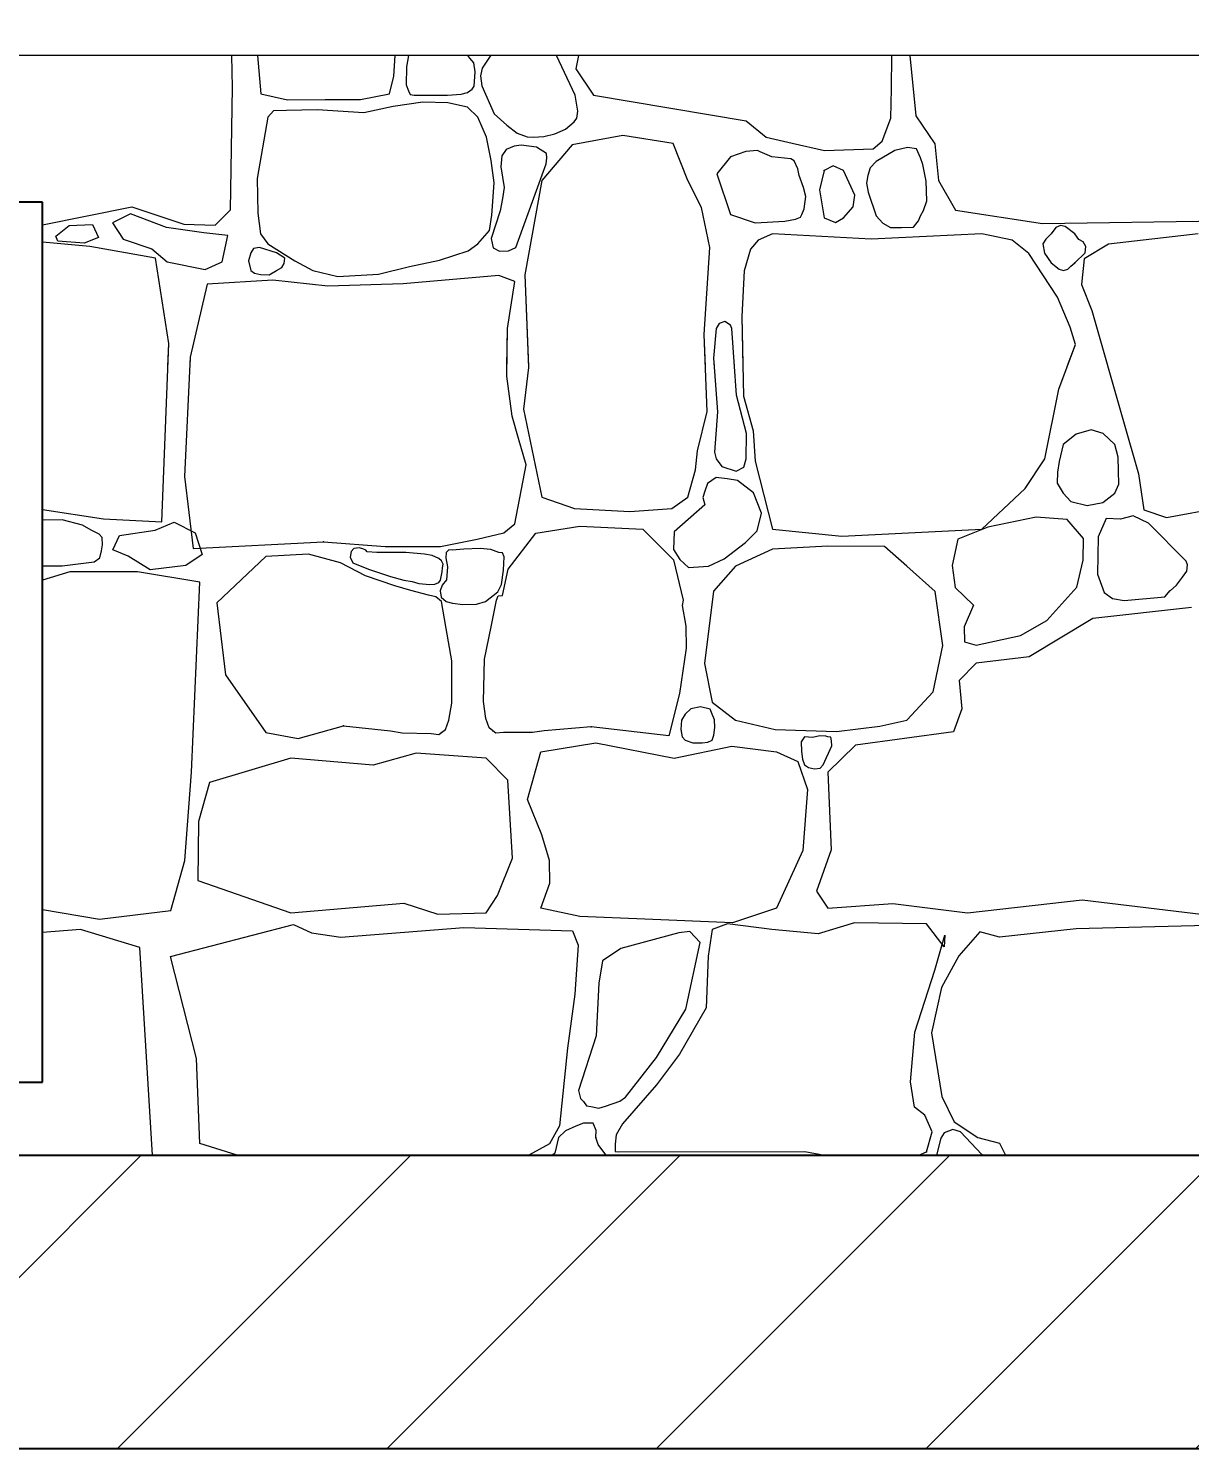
# Model space of a CAD drawing. Header units: feet. Extents: x -10410 to 374725, y -46422 to 88923.
# Drawn here: x 349103 to 349895, y -1250 to -281 of the extents above; entities that cross this region are included whole.
import ezdxf
from ezdxf.enums import TextEntityAlignment as Align

# ---------------------------------------------------------------- set-up
doc = ezdxf.new("R2010")
doc.units = ezdxf.units.FT
doc.header["$MEASUREMENT"] = 0
for name, color, linetype, lineweight, true_color in [('2D - Общий_Ном._пера__118', 7, 'Continuous', 5, 0x573938), ('Конструктив - Стены Несущие_Ном._пера__161', 7, 'Continuous', 15, 0x6a6a6a), ('Конструктив - Стены Несущие_Ном._пера__87', 7, 'Continuous', 25, 0x6a6a6a), ('Местность - Рельеф_Ном._пера__93', 7, 'Continuous', 25, 0xa2a233)]:
    doc.layers.add(name, color=color, linetype=linetype, lineweight=lineweight, true_color=true_color)
doc.layers.add('Интерьер - Мебель', color=7, linetype='Continuous')
doc.layers.add('Интерьер - Мебель_Ном._пера__1', color=7, linetype='Continuous', lineweight=20)
doc.layers.add('Конструктив - Перекрытия_Ном._пера__1', color=7, linetype='Continuous', lineweight=20)
doc.styles.add('СГЕНЕРИР_СТИЛЬ_2', font='CS_Gost2304.shx')

# ---------------------------------------------------------------- blocks, each defined once
blk = doc.blocks.new('*X206')
at = {"layer": 'Конструктив - Стены Несущие_Ном._пера__161', "linetype": 'Continuous'}
for p, q in [((349242.37, -321.73), (349241.92, -300)), ((349259.38, -300), (349261.66, -326.23)), ((349352.23, -314.17), (349353.27, -300)), ((349362.41, -300), (349360.96, -307.78)), ((349404.13, -301.87), (349402.79, -300)), ((349419.1, -300), (349417.91, -300.43)), ((349475.99, -327.06), (349463.22, -300)), ((349478.21, -300), (349476.36, -309.1)), ((349691.77, -322.6), (349691.99, -300)), ((349704.23, -300), (349708.44, -341.05)), ((349360.96, -307.78), (349360.82, -319.93)), ((349406.87, -305.04), (349404.13, -301.87)), ((349407.78, -311.03), (349406.87, -305.04)), ((349412.58, -308.52), (349411.38, -313.95)), ((349417.91, -300.43), (349412.58, -308.52)), ((349476.36, -309.1), (349488.5, -326.94)), ((349349.4, -326.23), (349352.23, -314.17)), ((349407, -320.84), (349407.78, -311.03)), ((349411.38, -313.95), (349412.34, -320.62)), ((349240.88, -405.2), (349242.37, -321.73)), ((349261.66, -326.23), (349279.9, -330.32)), ((349329.49, -329.9), (349349.4, -326.23)), ((349360.82, -319.93), (349362.34, -324.14)), ((349362.34, -324.14), (349363.34, -326.52)), ((349363.34, -326.52), (349366.28, -327.06)), ((349366.28, -327.06), (349388.91, -327.06)), ((349388.91, -327.06), (349398.23, -326.26)), ((349398.23, -326.26), (349402.57, -325.18)), ((349402.57, -325.18), (349405.78, -322.83)), ((349405.78, -322.83), (349407, -320.84)), ((349412.34, -320.62), (349420.63, -339.82)), ((349477.75, -337.96), (349475.99, -327.06)), ((349488.5, -326.94), (349592.51, -344.64)), ((349691.3, -342.75), (349691.77, -322.6)), ((349270.15, -337.76), (349266.38, -341.95)), ((349279.17, -337.44), (349270.15, -337.76)), ((349300.03, -337.13), (349279.17, -337.44)), ((349279.9, -330.32), (349305.38, -330)), ((349331.79, -339.12), (349300.03, -337.13)), ((349305.38, -330), (349329.49, -329.9)), ((349351.81, -334.72), (349331.79, -339.12)), ((349372.15, -331.89), (349351.81, -334.72)), ((349389.24, -332.2), (349372.15, -331.89)), ((349402.45, -335.14), (349389.24, -332.2)), ((349409.58, -341.95), (349402.45, -335.14)), ((349477.11, -342.65), (349477.75, -337.96)), ((349266.38, -341.95), (349259.15, -383.78)), ((349415.45, -355.58), (349409.58, -341.95)), ((349420.63, -339.82), (349429.45, -347.44)), ((349429.45, -347.44), (349436.38, -352.84)), ((349469.37, -350.17), (349475.37, -345.26)), ((349475.37, -345.26), (349477.11, -342.65)), ((349592.51, -344.64), (349606.26, -355.56)), ((349685.27, -358.48), (349691.3, -342.75)), ((349708.44, -341.05), (349721.32, -360.13)), ((349418.8, -371.62), (349415.45, -355.58)), ((349436.38, -352.84), (349443.19, -355.36)), ((349443.19, -355.36), (349447.38, -355.67)), ((349447.38, -355.67), (349454.63, -355.11)), ((349454.63, -355.11), (349462.23, -353.3)), ((349462.23, -353.3), (349469.37, -350.17)), ((349508.56, -354.43), (349473.88, -360.87)), ((349542.74, -359.88), (349508.56, -354.43)), ((349606.26, -355.56), (349624.06, -359.7)), ((349429, -364), (349425.92, -368.32)), ((349434.31, -361.86), (349429, -364)), ((349439.05, -361.23), (349434.31, -361.86)), ((349449.63, -362.38), (349439.05, -361.23)), ((349456.4, -366.86), (349449.63, -362.38)), ((349473.88, -360.87), (349453.33, -385.14)), ((349456.66, -369.67), (349456.4, -366.86)), ((349552.89, -385.14), (349542.74, -359.88)), ((349592.45, -365.42), (349581.87, -369.04)), ((349600.45, -364.83), (349592.45, -365.42)), ((349602.17, -365.61), (349600.45, -364.83)), ((349610.11, -369.04), (349602.17, -365.61)), ((349624.06, -359.7), (349646.09, -364.69)), ((349646.09, -364.69), (349679.21, -363.59)), ((349679.21, -363.59), (349685.27, -358.48)), ((349693.94, -364.8), (349681.19, -372.26)), ((349702.65, -362.83), (349693.94, -364.8)), ((349708.88, -363.7), (349702.65, -362.83)), ((349711.41, -369.78), (349708.88, -363.7)), ((349721.32, -360.13), (349723.79, -385.14)), ((349420.69, -386.82), (349418.8, -371.62)), ((349425.92, -368.32), (349425.24, -375.98)), ((349425.24, -375.98), (349427.53, -390)), ((349435.49, -430.96), (349456.26, -373.92)), ((349456.26, -373.92), (349456.66, -369.67)), ((349581.87, -369.04), (349572.71, -380.68)), ((349623.04, -370.54), (349610.11, -369.04)), ((349625.46, -371.77), (349623.04, -370.54)), ((349627.83, -377.24), (349625.46, -371.77)), ((349628.68, -381.92), (349627.83, -377.24)), ((349651.86, -375.21), (349645.77, -378.45)), ((349658.9, -378.45), (349651.86, -375.21)), ((349677.14, -376.53), (349675.56, -381.89)), ((349681.19, -372.26), (349677.14, -376.53)), ((349713.19, -374.42), (349711.41, -369.78)), ((349715.29, -385.72), (349713.19, -374.42)), ((349259.15, -383.78), (349259.46, -407.58)), ((349419.11, -408.94), (349420.69, -386.82)), ((349453.33, -385.14), (349441.69, -449.54)), ((349562.06, -403.72), (349552.89, -385.14)), ((349572.71, -380.68), (349581.87, -408.42)), ((349631.8, -390.03), (349628.68, -381.92)), ((349645.77, -378.45), (349642.55, -391.58)), ((349666.83, -395.3), (349658.9, -378.45)), ((349675.56, -381.89), (349674.79, -387.15)), ((349674.79, -387.15), (349675.74, -393.07)), ((349715.87, -399.03), (349715.29, -385.72)), ((349723.79, -385.14), (349735.43, -405.45)), ((349427.53, -390), (349426.39, -397.45)), ((349633.39, -396.04), (349631.8, -390.03)), ((349632.09, -404.44), (349633.39, -396.04)), ((349642.55, -391.58), (349645.77, -410.65)), ((349665.59, -403.22), (349666.83, -395.3)), ((349675.74, -393.07), (349681.19, -409.41)), ((349112.62, -415.4), (349173.51, -403.22)), ((349173.51, -403.22), (349209.18, -415.11)), ((349230.48, -415.61), (349240.88, -405.2)), ((349424.82, -406), (349418.69, -424.85)), ((349426.39, -397.45), (349424.82, -406)), ((349567.75, -430.96), (349562.06, -403.72)), ((349630.66, -408.42), (349632.09, -404.44)), ((349658.9, -410.65), (349665.59, -403.22)), ((349711.41, -409.41), (349713.62, -405.58)), ((349713.62, -405.58), (349715.87, -399.03)), ((349735.43, -405.45), (349794.63, -414.61)), ((349121.68, -423.26), (349130.81, -415.91)), ((349130.81, -415.91), (349146.7, -415.32)), ((349146.7, -415.32), (349150.83, -424.15)), ((349172.61, -407.96), (349160.54, -414.14)), ((349160.54, -414.14), (349167.6, -425.33)), ((349197.34, -417.38), (349172.61, -407.96)), ((349209.18, -415.11), (349230.48, -415.61)), ((349259.46, -407.58), (349261.45, -421.52)), ((349417.54, -419.42), (349419.11, -408.94)), ((349581.87, -408.42), (349598.71, -414.12)), ((349598.71, -414.12), (349619.02, -412.88)), ((349619.02, -412.88), (349626.15, -411.62)), ((349626.15, -411.62), (349629.65, -410.28)), ((349629.65, -410.28), (349630.66, -408.42)), ((349645.77, -410.65), (349653.62, -413.92)), ((349653.62, -413.92), (349658.9, -410.65)), ((349681.19, -409.41), (349685.8, -414.39)), ((349685.8, -414.39), (349691.07, -417.22)), ((349706.72, -417.12), (349708.4, -415.11)), ((349708.4, -415.11), (349710.17, -412.72)), ((349710.17, -412.72), (349711.41, -409.41)), ((349794.63, -414.61), (349920.7, -412.63)), ((349807.05, -415.96), (349803.9, -417.31)), ((349810.23, -416.6), (349807.05, -415.96)), ((349123.15, -426.5), (349121.68, -423.26)), ((349150.83, -424.15), (349141.11, -427.97)), ((349167.6, -425.33), (349187.33, -431.8)), ((349222.65, -420.91), (349197.34, -417.38)), ((349239.14, -422.68), (349222.65, -420.91)), ((349235.31, -440.63), (349239.14, -422.68)), ((349261.45, -421.52), (349266.38, -428.44)), ((349409.58, -428.44), (349417.54, -419.42)), ((349418.69, -424.85), (349420.08, -431.22)), ((349600.7, -426.01), (349595.49, -431.95)), ((349610.6, -421.55), (349600.7, -426.01)), ((349677.97, -425.26), (349610.6, -421.55)), ((349753.41, -421.55), (349677.97, -425.26)), ((349691.07, -417.22), (349698.49, -417.31)), ((349698.49, -417.31), (349706.72, -417.12)), ((349774.07, -426.01), (349753.41, -421.55)), ((349785.46, -434.92), (349774.07, -426.01)), ((349796.97, -425.22), (349794.88, -428.48)), ((349800.57, -421.55), (349796.97, -425.22)), ((349803.9, -417.31), (349800.57, -421.55)), ((349816.67, -421.55), (349810.23, -416.6)), ((349819.43, -425.46), (349816.67, -421.55)), ((349822.37, -427), (349819.43, -425.46)), ((349900.88, -421.55), (349839.71, -428.73)), ((349145.03, -430.22), (349112.62, -427.23)), ((349141.11, -427.97), (349123.15, -426.5)), ((349189.81, -438.1), (349145.03, -430.22)), ((349187.33, -431.8), (349197.63, -440.63)), ((349254.87, -434.55), (349253.23, -440.07)), ((349256.56, -431.52), (349254.87, -434.55)), ((349260.63, -430.85), (349256.56, -431.52)), ((349272.28, -434.55), (349260.63, -430.85)), ((349266.38, -428.44), (349284.72, -439.97)), ((349277.92, -438.19), (349272.28, -434.55)), ((349383.47, -439.44), (349402.97, -433.15)), ((349402.97, -433.15), (349409.58, -428.44)), ((349420.08, -431.22), (349424.35, -433.51)), ((349424.35, -433.51), (349430.5, -433.2)), ((349430.5, -433.2), (349435.49, -430.96)), ((349564.04, -490.16), (349567.75, -430.96)), ((349595.49, -431.95), (349591.28, -446.81)), ((349805.03, -464.89), (349785.46, -434.92)), ((349794.88, -428.48), (349795.99, -434.72)), ((349795.99, -434.72), (349800.57, -441.36)), ((349816.67, -441.36), (349823.73, -434.48)), ((349824.27, -430.18), (349822.37, -427)), ((349839.71, -428.73), (349823.11, -438.64)), ((349823.73, -434.48), (349824.27, -430.18)), ((349198.77, -496.36), (349189.81, -438.1)), ((349197.63, -440.63), (349223.54, -445.93)), ((349223.54, -445.93), (349235.31, -440.63)), ((349253.23, -440.07), (349254.87, -446.68)), ((349272.28, -446.68), (349275.98, -444.56)), ((349275.98, -444.56), (349277.62, -441.83)), ((349277.62, -441.83), (349277.92, -438.19)), ((349284.72, -439.97), (349296.99, -446.68)), ((349341.96, -449.09), (349362.93, -443.95)), ((349362.93, -443.95), (349383.47, -439.44)), ((349800.57, -441.36), (349806.15, -445.77)), ((349811.94, -445.73), (349813.98, -443.62)), ((349813.98, -443.62), (349816.67, -441.36)), ((349823.11, -438.64), (349821.38, -456.22)), ((349269.88, -453.21), (349225.08, -455.95)), ((349254.87, -446.68), (349257.29, -448.44)), ((349257.29, -448.44), (349261.3, -449.35)), ((349261.3, -449.35), (349267.24, -449.66)), ((349267.24, -449.66), (349272.28, -446.68)), ((349307.23, -457.38), (349269.88, -453.21)), ((349296.99, -446.68), (349314.08, -450.66)), ((349314.08, -450.66), (349341.96, -449.09)), ((349423.95, -450.04), (349358.75, -455.71)), ((349434.87, -454.13), (349423.95, -450.04)), ((349429.79, -486.22), (349434.87, -454.13)), ((349441.69, -449.54), (349444.16, -512.7)), ((349591.28, -446.81), (349589.55, -478.02)), ((349806.15, -445.77), (349809, -446.61)), ((349809, -446.61), (349811.94, -445.73)), ((349225.08, -455.95), (349213.43, -505.69)), ((349358.75, -455.71), (349307.23, -457.38)), ((349821.38, -456.22), (349828.41, -473.8)), ((349813.7, -485.2), (349805.03, -464.89)), ((349828.41, -473.8), (349849.86, -549.6)), ((349574.1, -482.7), (349572.24, -486.22)), ((349578.04, -481.27), (349574.1, -482.7)), ((349581.82, -483.79), (349578.04, -481.27)), ((349582.86, -486.22), (349581.82, -483.79)), ((349589.55, -478.02), (349590.79, -532.26)), ((349429.29, -518.74), (349429.79, -486.22)), ((349566.02, -542.66), (349564.04, -490.16)), ((349572.24, -486.22), (349570.39, -506.36)), ((349586.04, -531.62), (349582.86, -486.22)), ((349817.17, -497.09), (349813.7, -485.2)), ((349194.08, -617.96), (349198.77, -496.36)), ((349805.77, -527.56), (349817.17, -497.09)), ((349213.43, -505.69), (349209.54, -587.1)), ((349444.16, -512.7), (349440.7, -541.18)), ((349570.39, -506.36), (349573.13, -542.87)), ((349433.12, -545.92), (349429.29, -518.74)), ((349592.84, -557.67), (349586.04, -531.62)), ((349590.79, -532.26), (349597.48, -556.04)), ((349796.36, -575.11), (349805.77, -527.56)), ((349440.7, -541.18), (349453.33, -601.12)), ((349437.29, -561.09), (349433.12, -545.92)), ((349559.33, -569.66), (349566.02, -542.66)), ((349573.13, -542.87), (349570.96, -570.47)), ((349849.86, -549.6), (349860.26, -585.27)), ((349442.63, -579.1), (349437.29, -561.09)), ((349592.67, -575.11), (349592.84, -557.67)), ((349597.48, -556.04), (349598.71, -576.6)), ((349817.64, -558.1), (349808.87, -565.26)), ((349827.86, -555.18), (349817.64, -558.1)), ((349836.11, -557.67), (349827.86, -555.18)), ((349844.09, -565.26), (349836.11, -557.67)), ((349558.09, -582.54), (349559.33, -569.66)), ((349570.96, -570.47), (349572.24, -575.11)), ((349808.87, -565.26), (349806.08, -576.96)), ((349846.41, -573.86), (349844.09, -565.26)), ((349434.87, -619.45), (349442.63, -579.1)), ((349572.24, -575.11), (349575.93, -580.25)), ((349575.93, -580.25), (349585.87, -583.33)), ((349585.87, -583.33), (349590.96, -580.7)), ((349590.96, -580.7), (349592.67, -575.11)), ((349598.71, -576.6), (349610.6, -622.91)), ((349782.99, -595.17), (349796.36, -575.11)), ((349806.08, -576.96), (349804.9, -584.2)), ((349846.67, -583.24), (349846.41, -573.86)), ((349209.54, -587.1), (349215.51, -636.12)), ((349552.89, -601.12), (349558.09, -582.54)), ((349572.24, -587.83), (349566.19, -591.77)), ((349579.64, -588.73), (349572.24, -587.83)), ((349586.64, -589.85), (349579.64, -588.73)), ((349597.65, -598.15), (349586.64, -589.85)), ((349804.9, -584.2), (349804.81, -591.67)), ((349846.71, -592.24), (349846.67, -583.24)), ((349860.26, -585.27), (349863.73, -609.79)), ((349564.36, -597.18), (349562.98, -601.4)), ((349566.19, -591.77), (349564.36, -597.18)), ((349603.05, -612.14), (349597.65, -598.15)), ((349753.41, -622.91), (349782.99, -595.17)), ((349804.81, -591.67), (349808.87, -598.39)), ((349808.87, -598.39), (349814.11, -604.02)), ((349835.89, -604.72), (349844.09, -598.39)), ((349844.09, -598.39), (349846.71, -592.24)), ((349112.62, -609.68), (349154.2, -615.98)), ((349453.33, -601.12), (349475.62, -608.79)), ((349475.62, -608.79), (349513.26, -611.02)), ((349513.26, -611.02), (349542, -608.79)), ((349542, -608.79), (349552.89, -601.12)), ((349564.36, -606.35), (349543.61, -624.77)), ((349562.98, -601.4), (349564.36, -606.35)), ((349814.11, -604.02), (349825.24, -606.77)), ((349825.24, -606.77), (349835.89, -604.72)), ((349863.73, -609.79), (349879.33, -614.99)), ((349879.33, -614.99), (349935.81, -604.58)), ((349114.09, -616.93), (349112.62, -616.69)), ((349126.21, -616.72), (349114.09, -616.93)), ((349139.93, -620.35), (349126.21, -616.72)), ((349154.2, -615.98), (349194.08, -617.96)), ((349189.45, -623.62), (349202.45, -618.2)), ((349202.45, -618.2), (349216.89, -625.42)), ((349427.29, -625.46), (349434.87, -619.45)), ((349600.2, -624.22), (349603.05, -612.14)), ((349790.42, -614.74), (349757.48, -621.67)), ((349811.47, -616.47), (349790.42, -614.74)), ((349822.62, -629.35), (349811.47, -616.47)), ((349838.24, -615.72), (349832.66, -628.11)), ((349847.93, -616.07), (349838.24, -615.72)), ((349856.58, -613.84), (349847.93, -616.07)), ((349866.95, -618.95), (349856.58, -613.84)), ((349892.71, -644.71), (349866.95, -618.95)), ((349145.82, -623.6), (349139.93, -620.35)), ((349151.39, -626.35), (349145.82, -623.6)), ((349153.48, -628.67), (349151.39, -626.35)), ((349153.54, -633.79), (349153.48, -628.67)), ((349160.56, -636.98), (349165.26, -627.23)), ((349165.26, -627.23), (349189.45, -623.62)), ((349216.89, -625.42), (349221.59, -640.23)), ((349409.11, -629.79), (349427.29, -625.46)), ((349430.2, -650.34), (349449.12, -625.64)), ((349449.12, -625.64), (349479.09, -620.93)), ((349479.09, -620.93), (349522.18, -622.91)), ((349522.18, -622.91), (349543.16, -643.95)), ((349543.61, -624.77), (349543, -636.97)), ((349592.23, -632.02), (349600.2, -624.22)), ((349610.6, -622.91), (349657.91, -627.87)), ((349657.91, -627.87), (349753.41, -622.91)), ((349757.48, -621.67), (349736.92, -629.85)), ((349822.37, -644.21), (349822.62, -629.35)), ((349832.66, -628.11), (349832.28, -653.62)), ((349151.88, -642.61), (349153.04, -637.76)), ((349153.04, -637.76), (349153.54, -633.79)), ((349171.04, -641.31), (349160.56, -636.98)), ((349215.51, -636.12), (349304.23, -631.63)), ((349304.23, -631.63), (349346.38, -634.79)), ((349323.24, -638.16), (349322.59, -642.1)), ((349324.98, -636.14), (349323.24, -638.16)), ((349328.59, -635.8), (349324.98, -636.14)), ((349331.17, -636.31), (349328.59, -635.8)), ((349333.12, -637.22), (349331.17, -636.31)), ((349334.18, -638.39), (349333.12, -637.22)), ((349340.64, -638.93), (349334.18, -638.39)), ((349360.53, -638.86), (349340.64, -638.93)), ((349346.38, -634.79), (349384.1, -634.79)), ((349373.3, -640.03), (349360.53, -638.86)), ((349384.1, -634.79), (349409.11, -629.79)), ((349387.99, -638.86), (349387.75, -642.62)), ((349389.83, -637.07), (349387.99, -638.86)), ((349392.06, -637.28), (349389.83, -637.07)), ((349400.03, -636.73), (349392.06, -637.28)), ((349411.19, -636.2), (349400.03, -636.73)), ((349418.5, -636.91), (349411.19, -636.2)), ((349423.97, -638.86), (349418.5, -636.91)), ((349426.39, -639.17), (349423.97, -638.86)), ((349427.6, -641.85), (349426.39, -639.17)), ((349543, -636.97), (349547.31, -643.57)), ((349577.56, -643.29), (349592.23, -632.02)), ((349610.6, -636.53), (349585.34, -648.18)), ((349648.25, -634.55), (349610.6, -636.53)), ((349686.89, -634.8), (349648.25, -634.55)), ((349702.24, -648.18), (349686.89, -634.8)), ((349736.92, -629.85), (349733.19, -647.78)), ((349112.62, -647.93), (349126.21, -647.93)), ((349126.21, -647.93), (349147.97, -645.25)), ((349147.97, -645.25), (349151.88, -642.61)), ((349186.2, -650.7), (349171.04, -641.31)), ((349210.39, -647.81), (349186.2, -650.7)), ((349221.59, -640.23), (349210.39, -647.81)), ((349264.91, -641.6), (349231.63, -673.3)), ((349294.07, -640), (349264.91, -641.6)), ((349315.86, -645.89), (349294.07, -640)), ((349333, -654.71), (349315.86, -645.89)), ((349322.59, -642.1), (349324.28, -645.89)), ((349324.28, -645.89), (349335.04, -650.38)), ((349378.35, -640.85), (349373.3, -640.03)), ((349382.91, -643.02), (349378.35, -640.85)), ((349384.75, -644.69), (349382.91, -643.02)), ((349385.87, -646.91), (349384.75, -644.69)), ((349385.61, -649.45), (349385.87, -646.91)), ((349387.75, -642.62), (349388.91, -648.69)), ((349388.91, -648.69), (349388.28, -657.66)), ((349427.2, -650.85), (349427.6, -641.85)), ((349543.16, -643.95), (349549.57, -671.33)), ((349547.31, -643.57), (349553.27, -649.25)), ((349553.27, -649.25), (349567.01, -648.18)), ((349567.01, -648.18), (349577.56, -643.29)), ((349585.34, -648.18), (349570.23, -665.27)), ((349721.56, -665.51), (349702.24, -648.18)), ((349733.19, -647.78), (349735.19, -662.79)), ((349818.06, -662.62), (349822.37, -644.21)), ((349893.68, -647.32), (349892.71, -644.71)), ((349893.07, -651.55), (349893.68, -647.32)), ((349131.41, -652.14), (349112.62, -657.86)), ((349154.44, -652.14), (349131.41, -652.14)), ((349177.48, -652.14), (349154.44, -652.14)), ((349220.07, -659.17), (349177.48, -652.14)), ((349353, -661.54), (349333, -654.71)), ((349335.04, -650.38), (349350.07, -655.23)), ((349350.07, -655.23), (349359.14, -657.67)), ((349359.14, -657.67), (349364.84, -658.65)), ((349382.91, -659.29), (349384.18, -657.71)), ((349384.18, -657.71), (349384.69, -655.44)), ((349384.69, -655.44), (349385.36, -652.07)), ((349385.36, -652.07), (349385.61, -649.45)), ((349388.28, -657.66), (349385.38, -661.08)), ((349425.63, -660.79), (349427.2, -650.85)), ((349426.43, -668.2), (349430.2, -650.34)), ((349832.28, -653.62), (349836.8, -666.13)), ((349886.04, -661.29), (349890.18, -655.74)), ((349890.18, -655.74), (349893.07, -651.55)), ((349214.39, -788.81), (349220.07, -659.17)), ((349363.98, -664.9), (349353, -661.54)), ((349375.86, -668.05), (349363.98, -664.9)), ((349364.84, -658.65), (349369.42, -660.16)), ((349369.42, -660.16), (349376.91, -660.83)), ((349380.93, -669.04), (349375.86, -668.05)), ((349376.91, -660.83), (349380.34, -660.56)), ((349380.34, -660.56), (349382.91, -659.29)), ((349385.38, -661.08), (349383.81, -665.05)), ((349383.81, -665.05), (349384.62, -669.31)), ((349414.79, -672.28), (349423.18, -665.76)), ((349423.18, -665.76), (349425.63, -660.79)), ((349423.44, -668.49), (349426.43, -668.2)), ((349570.23, -665.27), (349564.29, -714.55)), ((349726.76, -702.42), (349721.56, -665.51)), ((349735.19, -662.79), (349747.57, -674.92)), ((349797.6, -685.33), (349818.06, -662.62)), ((349836.8, -666.13), (349842.52, -670.32)), ((349878.14, -669.05), (349881.91, -664.84)), ((349881.81, -665.02), (349886.04, -661.29)), ((349231.63, -673.3), (349237.52, -722.36)), ((349384.91, -672.28), (349380.93, -669.04)), ((349384.62, -669.31), (349387.99, -672.28)), ((349387.99, -690.7), (349384.91, -672.28)), ((349387.99, -672.28), (349392.43, -673.57)), ((349392.43, -673.57), (349399.45, -674.28)), ((349399.45, -674.28), (349408.69, -674.15)), ((349408.69, -674.15), (349414.79, -672.28)), ((349418.78, -689.66), (349422.36, -671.33)), ((349422.36, -671.33), (349423.44, -668.49)), ((349549.57, -671.33), (349549.06, -675.1)), ((349549.06, -675.1), (349551.47, -689.21)), ((349747.57, -674.92), (349741.38, -689.54)), ((349896.42, -676.41), (349829.06, -683.84)), ((349842.52, -670.32), (349850.36, -671.71)), ((349850.36, -671.71), (349878.14, -669.05)), ((349779.77, -695.48), (349797.6, -685.33)), ((349829.06, -683.84), (349785.71, -710.1)), ((349391.98, -712.8), (349387.99, -690.7)), ((349414.18, -711.64), (349418.78, -689.66)), ((349551.47, -689.21), (349551.65, -704.04)), ((349741.38, -689.54), (349741.62, -699.94)), ((349749.55, -702.17), (349779.77, -695.48)), ((349551.65, -704.04), (349547.07, -734.95)), ((349720.08, -733.87), (349726.76, -702.42)), ((349741.62, -699.94), (349749.55, -702.17)), ((349391.98, -741.65), (349391.98, -712.8)), ((349413.4, -740.49), (349414.18, -711.64)), ((349564.29, -714.55), (349569.49, -741.06)), ((349749.55, -714.31), (349737.91, -726.19)), ((349785.71, -710.1), (349749.55, -714.31)), ((349237.52, -722.36), (349264.91, -761.6)), ((349737.91, -726.19), (349739.64, -745.51)), ((349547.07, -734.95), (349539.88, -763.9)), ((349702.24, -753.19), (349720.08, -733.87)), ((349389.9, -753.31), (349391.98, -741.65)), ((349415.16, -752.2), (349413.4, -740.49)), ((349554.83, -745.63), (349550.91, -749.23)), ((349561.49, -744.15), (349554.83, -745.63)), ((349568.15, -745.69), (349561.49, -744.15)), ((349569.49, -749.23), (349568.15, -745.69)), ((349569.49, -741.06), (349585.34, -753.19)), ((349739.64, -745.51), (349733.95, -761.12)), ((349387.45, -759.61), (349389.9, -753.31)), ((349417.43, -758.55), (349415.16, -752.2)), ((349548.59, -753.35), (349548.14, -759.68)), ((349550.91, -749.23), (349548.59, -753.35)), ((349571.01, -753.06), (349569.49, -749.23)), ((349571.24, -758.36), (349571.01, -753.06)), ((349585.34, -753.19), (349612.34, -759.63)), ((349683.67, -757.4), (349702.24, -753.19)), ((349264.91, -761.6), (349287.13, -765.82)), ((349287.13, -765.82), (349318.01, -757)), ((349318.01, -757), (349349.95, -760.54)), ((349349.95, -760.54), (349357.93, -761.99)), ((349357.93, -761.99), (349377.79, -762.34)), ((349377.79, -762.34), (349382.91, -762.92)), ((349382.91, -762.92), (349384.91, -761.6)), ((349384.91, -761.6), (349387.45, -759.61)), ((349419.92, -760.62), (349417.43, -758.55)), ((349421.88, -762), (349419.92, -760.62)), ((349427.02, -761.55), (349421.88, -762)), ((349446.88, -761.75), (349427.02, -761.55)), ((349454.9, -760.51), (349446.88, -761.75)), ((349486.92, -757.85), (349454.9, -760.51)), ((349539.88, -763.9), (349486.92, -757.85)), ((349548.14, -759.68), (349549.01, -764.6)), ((349549.01, -764.6), (349550.91, -766.81)), ((349569.49, -766.81), (349570.47, -763.48)), ((349570.47, -763.48), (349571.24, -758.36)), ((349612.34, -759.63), (349654.19, -760.87)), ((349632.45, -764.6), (349630.14, -768.05)), ((349637.79, -765.02), (349632.45, -764.6)), ((349642.88, -763.96), (349637.79, -765.02)), ((349646.99, -764.09), (349642.88, -763.96)), ((349648.28, -764.6), (349646.99, -764.09)), ((349650.31, -764.89), (349648.28, -764.6)), ((349650.92, -767.34), (349650.31, -764.89)), ((349654.19, -760.87), (349683.67, -757.4)), ((349733.95, -761.12), (349667.07, -770.28)), ((349443.42, -807.43), (349452.58, -774.74)), ((349452.58, -774.74), (349489.98, -768.8)), ((349489.98, -768.8), (349543.48, -779.2)), ((349543.48, -779.2), (349582.86, -771.02)), ((349550.91, -766.81), (349556.22, -768.63)), ((349556.22, -768.63), (349562.52, -768.69)), ((349562.52, -768.69), (349566.57, -768.3)), ((349566.57, -768.3), (349569.49, -766.81)), ((349582.86, -771.02), (349613.33, -774.74)), ((349613.33, -774.74), (349627.94, -781.43)), ((349630.14, -768.05), (349630.43, -774.67)), ((349630.43, -774.67), (349630.94, -779.95)), ((349645.19, -783.65), (349651.05, -770.75)), ((349667.07, -770.28), (349648.25, -788.61)), ((349651.05, -770.75), (349650.92, -767.34)), ((349282.14, -779.2), (349226.65, -795.8)), ((349338.16, -783.9), (349282.14, -779.2)), ((349367.63, -775.73), (349338.16, -783.9)), ((349415.2, -779.2), (349367.63, -775.73)), ((349430.04, -794.06), (349415.2, -779.2)), ((349627.94, -781.43), (349634.38, -800.5)), ((349630.94, -779.95), (349632.45, -783.65)), ((349632.45, -783.65), (349635.12, -785.55)), ((349643, -785.87), (349645.19, -783.65)), ((349209.72, -848.96), (349214.39, -788.81)), ((349433.26, -847.31), (349430.04, -794.06)), ((349635.12, -785.55), (349639.24, -786.41)), ((349639.24, -786.41), (349643, -785.87)), ((349648.25, -788.61), (349650.48, -841.61)), ((349226.65, -795.8), (349219.13, -822.26)), ((349634.38, -800.5), (349631.16, -842.11)), ((349453.33, -831.46), (349443.42, -807.43)), ((349219.13, -822.26), (349218.64, -862.56)), ((349458.53, -849.04), (349453.33, -831.46)), ((349631.16, -842.11), (349613.33, -881.49)), ((349650.48, -841.61), (349640.57, -869.85)), ((349200.33, -883.06), (349209.72, -848.96)), ((349423.11, -872.82), (349433.26, -847.31)), ((349458.78, -864.4), (349458.53, -849.04)), ((349218.64, -862.56), (349282.14, -884.71)), ((349452.58, -881.49), (349458.78, -864.4)), ((349640.57, -869.85), (349648.25, -881.49)), ((349282.14, -884.71), (349359.21, -878.02)), ((349359.21, -878.02), (349382.24, -885.45)), ((349415.2, -884.71), (349423.11, -872.82)), ((349648.25, -881.49), (349692.58, -878.27)), ((349692.58, -878.27), (349743.61, -884.71)), ((349743.61, -884.71), (349821.87, -875.79)), ((349821.87, -875.79), (349910.54, -886.44)), ((349112.62, -882.39), (349151.47, -888.92)), ((349151.47, -888.92), (349200.33, -883.06)), ((349382.24, -885.45), (349415.2, -884.71)), ((349479.09, -887.19), (349452.58, -881.49)), ((349523.42, -888.92), (349479.09, -887.19)), ((349583.36, -891.4), (349523.42, -888.92)), ((349613.33, -881.49), (349583.36, -891.4)), ((349138.59, -896.1), (349112.62, -898.13)), ((349179.15, -908.23), (349138.59, -896.1)), ((349200, -914.51), (349283.91, -892.63)), ((349283.91, -892.63), (349296.05, -898.33)), ((349296.05, -898.33), (349316.07, -901.3)), ((349316.07, -901.3), (349400.03, -894.62)), ((349400.03, -894.62), (349474.09, -896.85)), ((349474.09, -896.85), (349478.05, -906.75)), ((349546.7, -898.33), (349507.05, -909.06)), ((349554.13, -897.34), (349546.7, -898.33)), ((349561.17, -904.76), (349554.13, -897.34)), ((349569.49, -896.1), (349566.76, -914.18)), ((349579.89, -892.14), (349569.49, -896.1)), ((349610.11, -896.1), (349579.89, -892.14)), ((349641.81, -899.07), (349610.11, -896.1)), ((349666.58, -891.4), (349641.81, -899.07)), ((349715.62, -892.14), (349666.58, -891.4)), ((349727.75, -907.74), (349715.62, -892.14)), ((349721.32, -923.84), (349728, -899.82)), ((349728, -899.82), (349727.75, -907.74)), ((349752.03, -897.59), (349737.66, -913.94)), ((349765.4, -901.3), (349752.03, -897.59)), ((349817.66, -895.61), (349765.4, -901.3)), ((349907.32, -893.38), (349817.66, -895.61)), ((349187.71, -1050), (349179.15, -908.23)), ((349478.05, -906.75), (349475.82, -940.19)), ((349507.05, -909.06), (349494.69, -917.4)), ((349551.41, -950.34), (349561.17, -904.76)), ((349217.67, -983.92), (349200, -914.51)), ((349494.69, -917.4), (349492.21, -932.51)), ((349566.76, -914.18), (349565.28, -949.35)), ((349737.66, -913.94), (349725.77, -935.48)), ((349707.69, -965.95), (349721.32, -923.84)), ((349492.21, -932.51), (349490.23, -968.42)), ((349725.77, -935.48), (349719.09, -966.44)), ((349475.82, -940.19), (349470.87, -976.85)), ((349531.35, -983.29), (349551.41, -950.34)), ((349565.28, -949.35), (349547.2, -981.06)), ((349490.23, -968.42), (349478.24, -1005.83)), ((349704.72, -999.88), (349707.69, -965.95)), ((349719.09, -966.44), (349726.02, -1009.79)), ((349470.87, -976.85), (349465.22, -1029.85)), ((349219.98, -1041.97), (349217.67, -983.92)), ((349510.29, -1010.28), (349531.35, -983.29)), ((349547.2, -981.06), (349531.35, -1001.86)), ((349478.24, -1005.83), (349479.53, -1011.15)), ((349531.35, -1001.86), (349508.31, -1028.61)), ((349707.45, -1017.22), (349704.72, -999.88)), ((349479.53, -1011.15), (349481.56, -1013.25)), ((349481.56, -1013.25), (349483.81, -1016.25)), ((349483.81, -1016.25), (349486.63, -1016.79)), ((349486.63, -1016.79), (349492.15, -1017.83)), ((349492.15, -1017.83), (349496.67, -1016.47)), ((349496.67, -1016.47), (349506.44, -1013.09)), ((349506.44, -1013.09), (349510.29, -1010.28)), ((349726.02, -1009.79), (349734.44, -1027.12)), ((349714.38, -1022.67), (349707.45, -1017.22)), ((349719.58, -1034.06), (349714.38, -1022.67)), ((349465.22, -1029.85), (349458.48, -1042.23)), ((349469.34, -1033.39), (349464.67, -1037.77)), ((349476.44, -1030.23), (349469.34, -1033.39)), ((349481.65, -1027.99), (349476.44, -1030.23)), ((349488.25, -1028.11), (349481.65, -1027.99)), ((349490.34, -1033.01), (349488.25, -1028.11)), ((349489.98, -1037.77), (349490.34, -1033.01)), ((349503.85, -1036.14), (349503.31, -1042.43)), ((349508.31, -1028.61), (349503.85, -1036.14)), ((349715.62, -1047.68), (349719.58, -1034.06)), ((349727.59, -1034.56), (349725.37, -1038.29)), ((349733.63, -1032.42), (349727.59, -1034.56)), ((349738.86, -1034.02), (349733.63, -1032.42)), ((349734.44, -1027.12), (349750.54, -1037.77)), ((349753.41, -1049.36), (349738.86, -1034.02)), ((349245.53, -1050), (349219.98, -1041.97)), ((349458.48, -1042.23), (349444.45, -1050)), ((349464.67, -1037.77), (349462.19, -1048.61)), ((349491.69, -1042.7), (349489.98, -1037.77)), ((349496.92, -1049.66), (349491.69, -1042.7)), ((349503.31, -1042.43), (349503.24, -1047.3)), ((349725.37, -1038.29), (349722.41, -1050)), ((349750.54, -1037.77), (349765.4, -1041.74)), ((349765.4, -1041.74), (349769.45, -1050)), ((349462.19, -1048.61), (349460.48, -1050)), ((349497, -1050), (349496.92, -1049.66)), ((349503.24, -1047.3), (349505.83, -1047.68)), ((349505.83, -1047.68), (349632.65, -1047.43)), ((349632.65, -1047.43), (349645.94, -1050)), ((349710.43, -1050), (349715.62, -1047.68)), ((349754.28, -1050), (349753.41, -1049.36))]:
    blk.add_line(p, q, dxfattribs=at)
for p in [(349645.77, -378.45), (349658.9, -410.65), (349816.67, -441.36), (349304.23, -631.63), (349318.01, -757), (349384.91, -761.6), (349384.91, -761.6), (349419.92, -760.62), (349419.92, -760.62), (349486.92, -757.85), (349489.98, -1037.77), (349715.62, -1047.68)]:
    blk.add_point(p, dxfattribs=at)
blk = doc.blocks.new('Штриховка_103', base_point=(0, 0))
at = {"layer": 'Конструктив - Стены Несущие_Ном._пера__161', "linetype": 'Continuous'}
blk.add_blockref('*X206', (0, 0), dxfattribs=at)
blk = doc.blocks.new('*X210')
at = {"layer": 'Конструктив - Стены Несущие_Ном._пера__161', "linetype": 'Continuous'}
for p, q in [((349242.37, -321.73), (349241.92, -300)), ((349259.38, -300), (349261.66, -326.23)), ((349352.23, -314.17), (349353.27, -300)), ((349362.41, -300), (349360.96, -307.78)), ((349404.13, -301.87), (349402.79, -300)), ((349419.1, -300), (349417.91, -300.43)), ((349475.99, -327.06), (349463.22, -300)), ((349478.21, -300), (349476.36, -309.1)), ((349691.77, -322.6), (349691.99, -300)), ((349704.23, -300), (349708.44, -341.05)), ((349360.96, -307.78), (349360.82, -319.93)), ((349406.87, -305.04), (349404.13, -301.87)), ((349407.78, -311.03), (349406.87, -305.04)), ((349412.58, -308.52), (349411.38, -313.95)), ((349417.91, -300.43), (349412.58, -308.52)), ((349476.36, -309.1), (349488.5, -326.94)), ((349349.4, -326.23), (349352.23, -314.17)), ((349407, -320.84), (349407.78, -311.03)), ((349411.38, -313.95), (349412.34, -320.62)), ((349240.88, -405.2), (349242.37, -321.73)), ((349261.66, -326.23), (349279.9, -330.32)), ((349329.49, -329.9), (349349.4, -326.23)), ((349360.82, -319.93), (349362.34, -324.14)), ((349362.34, -324.14), (349363.34, -326.52)), ((349363.34, -326.52), (349366.28, -327.06)), ((349366.28, -327.06), (349388.91, -327.06)), ((349388.91, -327.06), (349398.23, -326.26)), ((349398.23, -326.26), (349402.57, -325.18)), ((349402.57, -325.18), (349405.78, -322.83)), ((349405.78, -322.83), (349407, -320.84)), ((349412.34, -320.62), (349420.63, -339.82)), ((349477.75, -337.96), (349475.99, -327.06)), ((349488.5, -326.94), (349592.51, -344.64)), ((349691.3, -342.75), (349691.77, -322.6)), ((349270.15, -337.76), (349266.38, -341.95)), ((349279.17, -337.44), (349270.15, -337.76)), ((349300.03, -337.13), (349279.17, -337.44)), ((349279.9, -330.32), (349305.38, -330)), ((349331.79, -339.12), (349300.03, -337.13)), ((349305.38, -330), (349329.49, -329.9)), ((349351.81, -334.72), (349331.79, -339.12)), ((349372.15, -331.89), (349351.81, -334.72)), ((349389.24, -332.2), (349372.15, -331.89)), ((349402.45, -335.14), (349389.24, -332.2)), ((349409.58, -341.95), (349402.45, -335.14)), ((349477.11, -342.65), (349477.75, -337.96)), ((349266.38, -341.95), (349259.15, -383.78)), ((349415.45, -355.58), (349409.58, -341.95)), ((349420.63, -339.82), (349429.45, -347.44)), ((349429.45, -347.44), (349436.38, -352.84)), ((349469.37, -350.17), (349475.37, -345.26)), ((349475.37, -345.26), (349477.11, -342.65)), ((349592.51, -344.64), (349606.26, -355.56)), ((349685.27, -358.48), (349691.3, -342.75)), ((349708.44, -341.05), (349721.32, -360.13)), ((349418.8, -371.62), (349415.45, -355.58)), ((349436.38, -352.84), (349443.19, -355.36)), ((349443.19, -355.36), (349447.38, -355.67)), ((349447.38, -355.67), (349454.63, -355.11)), ((349454.63, -355.11), (349462.23, -353.3)), ((349462.23, -353.3), (349469.37, -350.17)), ((349508.56, -354.43), (349473.88, -360.87)), ((349542.74, -359.88), (349508.56, -354.43)), ((349606.26, -355.56), (349624.06, -359.7)), ((349429, -364), (349425.92, -368.32)), ((349434.31, -361.86), (349429, -364)), ((349439.05, -361.23), (349434.31, -361.86)), ((349449.63, -362.38), (349439.05, -361.23)), ((349456.4, -366.86), (349449.63, -362.38)), ((349473.88, -360.87), (349453.33, -385.14)), ((349456.66, -369.67), (349456.4, -366.86)), ((349552.89, -385.14), (349542.74, -359.88)), ((349592.45, -365.42), (349581.87, -369.04)), ((349600.45, -364.83), (349592.45, -365.42)), ((349602.17, -365.61), (349600.45, -364.83)), ((349610.11, -369.04), (349602.17, -365.61)), ((349624.06, -359.7), (349646.09, -364.69)), ((349646.09, -364.69), (349679.21, -363.59)), ((349679.21, -363.59), (349685.27, -358.48)), ((349693.94, -364.8), (349681.19, -372.26)), ((349702.65, -362.83), (349693.94, -364.8)), ((349708.88, -363.7), (349702.65, -362.83)), ((349711.41, -369.78), (349708.88, -363.7)), ((349721.32, -360.13), (349723.79, -385.14)), ((349420.69, -386.82), (349418.8, -371.62)), ((349425.92, -368.32), (349425.24, -375.98)), ((349425.24, -375.98), (349427.53, -390)), ((349435.49, -430.96), (349456.26, -373.92)), ((349456.26, -373.92), (349456.66, -369.67)), ((349581.87, -369.04), (349572.71, -380.68)), ((349623.04, -370.54), (349610.11, -369.04)), ((349625.46, -371.77), (349623.04, -370.54)), ((349627.83, -377.24), (349625.46, -371.77)), ((349628.68, -381.92), (349627.83, -377.24)), ((349651.86, -375.21), (349645.77, -378.45)), ((349658.9, -378.45), (349651.86, -375.21)), ((349677.14, -376.53), (349675.56, -381.89)), ((349681.19, -372.26), (349677.14, -376.53)), ((349713.19, -374.42), (349711.41, -369.78)), ((349715.29, -385.72), (349713.19, -374.42)), ((349259.15, -383.78), (349259.46, -407.58)), ((349419.11, -408.94), (349420.69, -386.82)), ((349453.33, -385.14), (349441.69, -449.54)), ((349562.06, -403.72), (349552.89, -385.14)), ((349572.71, -380.68), (349581.87, -408.42)), ((349631.8, -390.03), (349628.68, -381.92)), ((349645.77, -378.45), (349642.55, -391.58)), ((349666.83, -395.3), (349658.9, -378.45)), ((349675.56, -381.89), (349674.79, -387.15)), ((349674.79, -387.15), (349675.74, -393.07)), ((349715.87, -399.03), (349715.29, -385.72)), ((349723.79, -385.14), (349735.43, -405.45)), ((349427.53, -390), (349426.39, -397.45)), ((349633.39, -396.04), (349631.8, -390.03)), ((349632.09, -404.44), (349633.39, -396.04)), ((349642.55, -391.58), (349645.77, -410.65)), ((349665.59, -403.22), (349666.83, -395.3)), ((349675.74, -393.07), (349681.19, -409.41)), ((349112.62, -415.4), (349173.51, -403.22)), ((349173.51, -403.22), (349209.18, -415.11)), ((349230.48, -415.61), (349240.88, -405.2)), ((349424.82, -406), (349418.69, -424.85)), ((349426.39, -397.45), (349424.82, -406)), ((349567.75, -430.96), (349562.06, -403.72)), ((349630.66, -408.42), (349632.09, -404.44)), ((349658.9, -410.65), (349665.59, -403.22)), ((349711.41, -409.41), (349713.62, -405.58)), ((349713.62, -405.58), (349715.87, -399.03)), ((349735.43, -405.45), (349794.63, -414.61)), ((349121.68, -423.26), (349130.81, -415.91)), ((349130.81, -415.91), (349146.7, -415.32)), ((349146.7, -415.32), (349150.83, -424.15)), ((349172.61, -407.96), (349160.54, -414.14)), ((349160.54, -414.14), (349167.6, -425.33)), ((349197.34, -417.38), (349172.61, -407.96)), ((349209.18, -415.11), (349230.48, -415.61)), ((349259.46, -407.58), (349261.45, -421.52)), ((349417.54, -419.42), (349419.11, -408.94)), ((349581.87, -408.42), (349598.71, -414.12)), ((349598.71, -414.12), (349619.02, -412.88)), ((349619.02, -412.88), (349626.15, -411.62)), ((349626.15, -411.62), (349629.65, -410.28)), ((349629.65, -410.28), (349630.66, -408.42)), ((349645.77, -410.65), (349653.62, -413.92)), ((349653.62, -413.92), (349658.9, -410.65)), ((349681.19, -409.41), (349685.8, -414.39)), ((349685.8, -414.39), (349691.07, -417.22)), ((349706.72, -417.12), (349708.4, -415.11)), ((349708.4, -415.11), (349710.17, -412.72)), ((349710.17, -412.72), (349711.41, -409.41)), ((349794.63, -414.61), (349920.7, -412.63)), ((349807.05, -415.96), (349803.9, -417.31)), ((349810.23, -416.6), (349807.05, -415.96)), ((349123.15, -426.5), (349121.68, -423.26)), ((349150.83, -424.15), (349141.11, -427.97)), ((349167.6, -425.33), (349187.33, -431.8)), ((349222.65, -420.91), (349197.34, -417.38)), ((349239.14, -422.68), (349222.65, -420.91)), ((349235.31, -440.63), (349239.14, -422.68)), ((349261.45, -421.52), (349266.38, -428.44)), ((349409.58, -428.44), (349417.54, -419.42)), ((349418.69, -424.85), (349420.08, -431.22)), ((349600.7, -426.01), (349595.49, -431.95)), ((349610.6, -421.55), (349600.7, -426.01)), ((349677.97, -425.26), (349610.6, -421.55)), ((349753.41, -421.55), (349677.97, -425.26)), ((349691.07, -417.22), (349698.49, -417.31)), ((349698.49, -417.31), (349706.72, -417.12)), ((349774.07, -426.01), (349753.41, -421.55)), ((349785.46, -434.92), (349774.07, -426.01)), ((349796.97, -425.22), (349794.88, -428.48)), ((349800.57, -421.55), (349796.97, -425.22)), ((349803.9, -417.31), (349800.57, -421.55)), ((349816.67, -421.55), (349810.23, -416.6)), ((349819.43, -425.46), (349816.67, -421.55)), ((349822.37, -427), (349819.43, -425.46)), ((349900.88, -421.55), (349839.71, -428.73)), ((349145.03, -430.22), (349112.62, -427.23)), ((349141.11, -427.97), (349123.15, -426.5)), ((349189.81, -438.1), (349145.03, -430.22)), ((349187.33, -431.8), (349197.63, -440.63)), ((349254.87, -434.55), (349253.23, -440.07)), ((349256.56, -431.52), (349254.87, -434.55)), ((349260.63, -430.85), (349256.56, -431.52)), ((349272.28, -434.55), (349260.63, -430.85)), ((349266.38, -428.44), (349284.72, -439.97)), ((349277.92, -438.19), (349272.28, -434.55)), ((349383.47, -439.44), (349402.97, -433.15)), ((349402.97, -433.15), (349409.58, -428.44)), ((349420.08, -431.22), (349424.35, -433.51)), ((349424.35, -433.51), (349430.5, -433.2)), ((349430.5, -433.2), (349435.49, -430.96)), ((349564.04, -490.16), (349567.75, -430.96)), ((349595.49, -431.95), (349591.28, -446.81)), ((349805.03, -464.89), (349785.46, -434.92)), ((349794.88, -428.48), (349795.99, -434.72)), ((349795.99, -434.72), (349800.57, -441.36)), ((349816.67, -441.36), (349823.73, -434.48)), ((349824.27, -430.18), (349822.37, -427)), ((349839.71, -428.73), (349823.11, -438.64)), ((349823.73, -434.48), (349824.27, -430.18)), ((349198.77, -496.36), (349189.81, -438.1)), ((349197.63, -440.63), (349223.54, -445.93)), ((349223.54, -445.93), (349235.31, -440.63)), ((349253.23, -440.07), (349254.87, -446.68)), ((349272.28, -446.68), (349275.98, -444.56)), ((349275.98, -444.56), (349277.62, -441.83)), ((349277.62, -441.83), (349277.92, -438.19)), ((349284.72, -439.97), (349296.99, -446.68)), ((349341.96, -449.09), (349362.93, -443.95)), ((349362.93, -443.95), (349383.47, -439.44)), ((349800.57, -441.36), (349806.15, -445.77)), ((349811.94, -445.73), (349813.98, -443.62)), ((349813.98, -443.62), (349816.67, -441.36)), ((349823.11, -438.64), (349821.38, -456.22)), ((349269.88, -453.21), (349225.08, -455.95)), ((349254.87, -446.68), (349257.29, -448.44)), ((349257.29, -448.44), (349261.3, -449.35)), ((349261.3, -449.35), (349267.24, -449.66)), ((349267.24, -449.66), (349272.28, -446.68)), ((349307.23, -457.38), (349269.88, -453.21)), ((349296.99, -446.68), (349314.08, -450.66)), ((349314.08, -450.66), (349341.96, -449.09)), ((349423.95, -450.04), (349358.75, -455.71)), ((349434.87, -454.13), (349423.95, -450.04)), ((349429.79, -486.22), (349434.87, -454.13)), ((349441.69, -449.54), (349444.14, -512.13)), ((349591.28, -446.81), (349589.55, -478.02)), ((349806.15, -445.77), (349809, -446.61)), ((349809, -446.61), (349811.94, -445.73)), ((349225.08, -455.95), (349213.43, -505.69)), ((349358.75, -455.71), (349307.23, -457.38)), ((349821.38, -456.22), (349828.41, -473.8)), ((349813.7, -485.2), (349805.03, -464.89)), ((349828.41, -473.8), (349839.26, -512.13)), ((349574.1, -482.7), (349572.24, -486.22)), ((349578.04, -481.27), (349574.1, -482.7)), ((349581.82, -483.79), (349578.04, -481.27)), ((349582.86, -486.22), (349581.82, -483.79)), ((349589.55, -478.02), (349590.33, -512.13)), ((349429.39, -512.13), (349429.79, -486.22)), ((349564.87, -512.13), (349564.04, -490.16)), ((349572.24, -486.22), (349570.39, -506.36)), ((349584.68, -512.13), (349582.86, -486.22)), ((349817.17, -497.09), (349813.7, -485.2)), ((349198.16, -512.13), (349198.77, -496.36)), ((349811.54, -512.13), (349817.17, -497.09)), ((349213.43, -505.69), (349213.12, -512.13)), ((349570.39, -506.36), (349570.82, -512.13))]:
    blk.add_line(p, q, dxfattribs=at)
for p in [(349645.77, -378.45), (349658.9, -410.65), (349816.67, -441.36)]:
    blk.add_point(p, dxfattribs=at)
blk = doc.blocks.new('Штриховка_105', base_point=(0, 0))
at = {"layer": 'Конструктив - Стены Несущие_Ном._пера__161', "linetype": 'Continuous'}
blk.add_blockref('*X210', (0, 0), dxfattribs=at)
blk = doc.blocks.new('Отметка высоты 18_6')
at = {"layer": 'Интерьер - Мебель_Ном._пера__1', "linetype": 'Continuous'}
for p, q in [((0, 0), (0, 550)), ((0, 550), (836.37, 550)), ((0, 0), (-250, 250)), ((0, 0), (250, 250)), ((0, 0), (-550, 0)), ((0, 0), (350, 0))]:
    blk.add_line(p, q, dxfattribs=at)
at = {"layer": 'Интерьер - Мебель_Ном._пера__1', "style": 'СГЕНЕРИР_СТИЛЬ_2'}
blk.add_attdef('ac_toplevel', text='', height=250, dxfattribs=at).set_placement((0, 603.46), align=Align.BOTTOM_LEFT)

msp = doc.modelspace()

# ---------------------------------------------------------------- hatches: boundary and pattern name
at = {"layer": '2D - Общий_Ном._пера__118', "linetype": 'Continuous'}
h = msp.add_hatch(dxfattribs=at)
h.set_pattern_fill('ЛИНИИ_НАКЛОННЫЕ__ШАГ_1_5_', color=256, style=0, pattern_type=2)
h.set_pattern_definition([(45, (0, 0), (-91.92388, 91.92388), [])])
h.paths.add_polyline_path([(343023.35748, -1050), (364537.66306, -1050), (364537.66306, -1250), (343023.35748, -1250)])

# ---------------------------------------------------------------- linework, layer by layer
at = {"layer": 'Конструктив - Перекрытия_Ном._пера__1', "linetype": 'Continuous'}
msp.add_line((352462.58261, -300), (346562.29186, -300), dxfattribs=at)
at = {"layer": 'Конструктив - Стены Несущие_Ном._пера__87', "linetype": 'Continuous'}
for p, q in [((349112.62196, -400), (348212.62196, -400)), ((349112.62196, -1000), (349112.62196, -400)), ((348212.62196, -1000), (349112.62196, -1000))]:
    msp.add_line(p, q, dxfattribs=at)
at = {"layer": 'Местность - Рельеф_Ном._пера__93', "linetype": 'Continuous'}
for p, q in [((340537.66306, -1050), (352612.58257, -1050)), ((340537.66306, -1250), (352612.58257, -1250))]:
    msp.add_line(p, q, dxfattribs=at)

# ---------------------------------------------------------------- block references
at = {"layer": 'Интерьер - Мебель', "linetype": 'Continuous'}
ref = msp.add_blockref('Отметка высоты 18_6', (348662.62196, -400), dxfattribs=dict(at, zscale=1000))
ref.add_attrib('ac_toplevel', '-0,400', dxfattribs={"layer": 'Интерьер - Мебель_Ном._пера__1', "color": 7, "height": 250, "style": 'СГЕНЕРИР_СТИЛЬ_2'}).set_placement((348662.62196, 203.45515), align=Align.BOTTOM_LEFT)
at = {"layer": 'Конструктив - Стены Несущие_Ном._пера__161', "linetype": 'Continuous'}
for name in ['Штриховка_103', 'Штриховка_105']:
    msp.add_blockref(name, (0, 0), dxfattribs=at)

doc.saveas('drawing.dxf')
